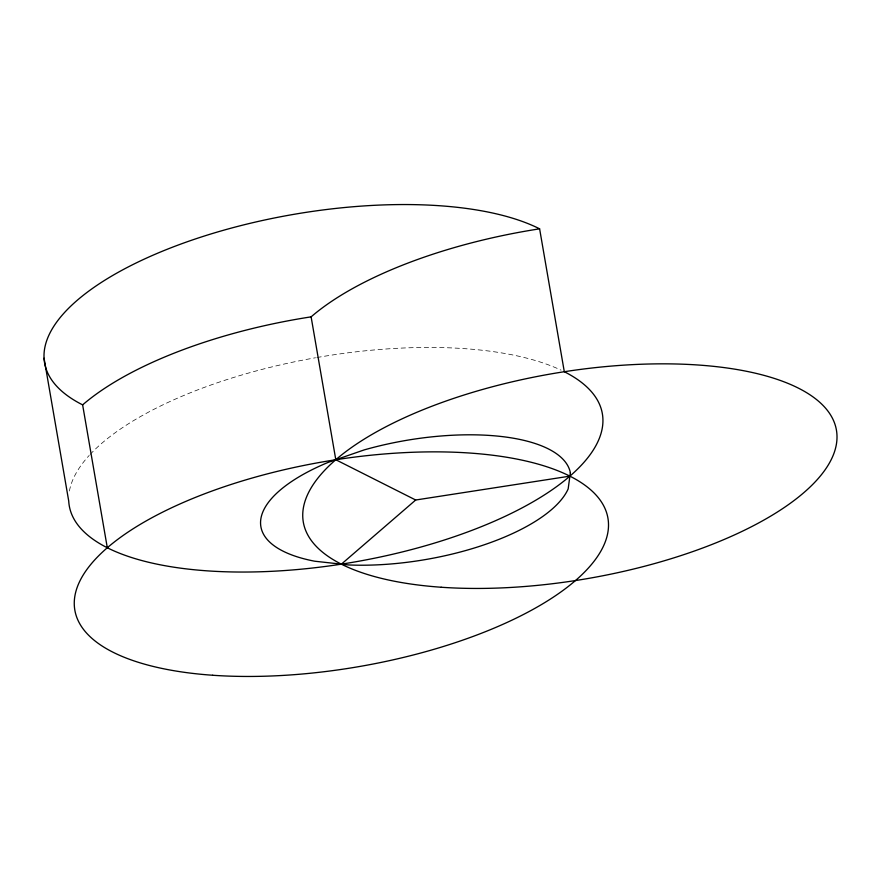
<?xml version="1.0" encoding="UTF-8"?>
<svg xmlns="http://www.w3.org/2000/svg" width="881" height="881" viewBox="0 0 881 881"><rect width="100%" height="100%" fill="white"/><g stroke="black" fill="none" stroke-linecap="round" stroke-linejoin="round"><path stroke-width="0.66" stroke-dasharray="4.41 3.3" d="M69.412 490.992A270.489 103.947 -9.8 0 1 89.19 455.433M90.137 454.42A270.489 103.947 -9.8 0 1 315.519 357.763M316.863 357.532A270.489 103.947 -9.8 0 1 561.065 370.152"/><path stroke-width="1.32" d="M341.388 564.148L415.689 500.012L569.886 476.136M415.689 500.012L335.804 459.739L311.114 316.852A270.489 103.947 -9.8 0 1 539.613 228.829L564.303 371.727A270.489 103.947 -9.8 0 1 410.315 549.898A270.489 103.947 -9.8 0 1 68.729 501.091L44.05 358.193M539.613 228.829A270.489 103.947 -9.8 0 0 172.753 247.098A270.489 103.947 -9.8 0 0 82.627 404.864L107.306 547.751M82.627 404.864A270.489 103.947 -9.8 0 1 311.114 316.852M570.348 472.645L568.168 488.9A157.071 60.36 -9.8 0 1 348.667 564.952L314.748 561.219A157.071 60.36 -9.8 0 1 328.04 462.426L364.161 449.916A157.071 60.36 -9.8 0 1 570.348 472.645M212.684 675.253A270.489 103.947 -9.8 0 0 608.452 522.807A270.489 103.947 -9.8 0 0 203.015 494.406A270.489 103.947 -9.8 0 0 212.684 675.253M441.183 587.242A270.489 103.947 -9.8 0 0 836.95 434.796A270.489 103.947 -9.8 0 0 431.514 406.383A270.489 103.947 -9.8 0 0 441.183 587.242"/></g></svg>
